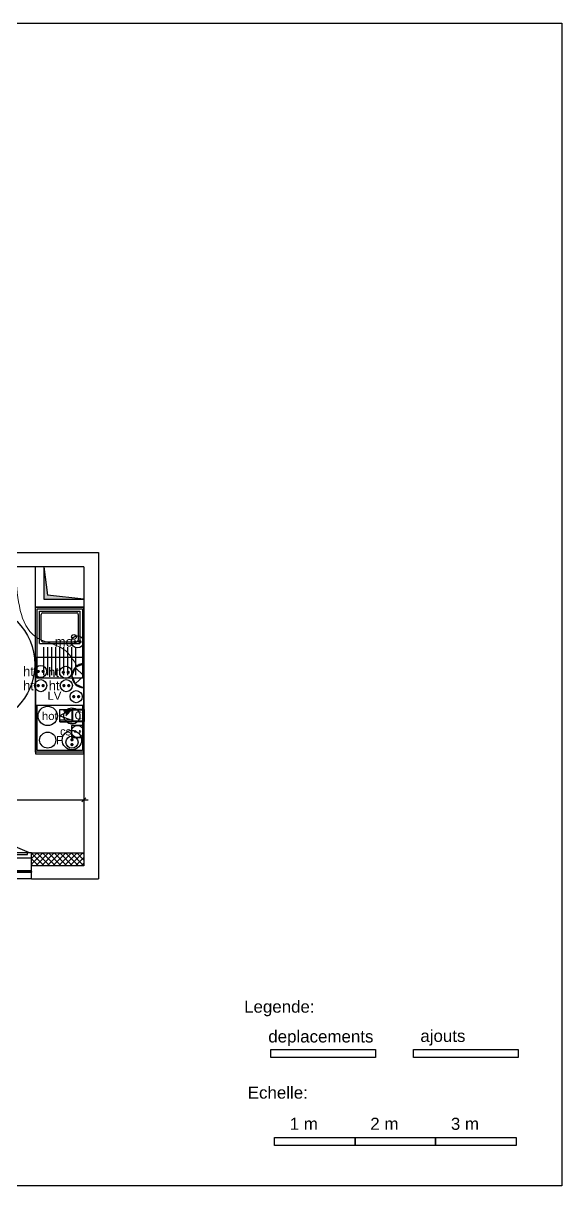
# Model space of a CAD drawing. Header units: centimetres. Extents: x -1838 to 162, y -111 to 1332.
# Drawn here: x -506 to 162, y -111 to 1332 of the extents above; entities that cross this region are included whole.
import ezdxf

# ---------------------------------------------------------------- set-up
doc = ezdxf.new("R2010")
doc.units = ezdxf.units.CM
doc.set_wipeout_variables(frame=1)
for name, color, linetype, lineweight in [('COTATIONS_COTATIONS_MOD', 7, 'Continuous', 35), ('ELECTRICITE_APP_MOD', 102, 'Continuous', 25), ('ELECTRICITE_LIAISONS_MOD', 102, 'Continuous', 25), ('ELECTRICITE_PRISECUISSON_MOD', 102, 'Continuous', 25), ('ELECTRICITE_PRISEFOUR_MOD', 102, 'Continuous', 25), ('ELECTRICITE_PRISEFRIGO_MOD', 102, 'Continuous', 25), ('ELECTRICITE_PRISEHOTTE_MOD', 102, 'Continuous', 25), ('ELECTRICITE_PRISEMO_MOD', 102, 'Continuous', 25), ('ELECTRICITE_PRISES16AHT_MOD', 102, 'Continuous', 25), ('FDPLAN_FDPLAN_FIX', 8, 'Continuous', 25), ('PLOMBERIE_KITCHENETTE_MOD', 114, 'Continuous', 30), ('PLOMBERIE_LV_MOD', 114, 'Continuous', 30)]:
    doc.layers.add(name, color=color, linetype=linetype, lineweight=lineweight)
doc.styles.add('Arial', font='arial.ttf', dxfattribs={"height": 10})
doc.styles.add('Arial_2', font='arial.ttf', dxfattribs={"height": 25})
doc.styles.add('MtXpl_Verdana', font='verdana.ttf')
doc.styles.add('prlm-elec-cfo', font='comic.ttf', dxfattribs={"height": 0.12})
doc.styles.add('Trebuchet MS', font='trebuc.ttf', dxfattribs={"height": 10})
doc.dimstyles.new('Cotes_linéaires_6', dxfattribs={"dimscale": 30.48, "dimtxt": 0.103095, "dimasz": 0.164042, "dimexe": 0.164042, "dimexo": 0.0625, "dimgap": 0.016404, "dimtad": 1, "dimdec": 0, "dimlfac": 100, "dimzin": 0, "dimdsep": 46, "dimtxsty": 'Trebuchet MS', "dimblk1": 'OBLIQUE', "dimblk2": 'OBLIQUE', "dimsah": 1, "dimcen": 0.09, "dimdle": 0.164042, "dimazin": 0, "dimtfac": 1, "dimtdec": 4, "dimtix": 1, "dimtmove": 0, "dimatfit": 3, "dimfxl": 1, "dimtvp": 1, "dimtolj": 1, "dimtzin": 0, "dimarcsym": 0})

# ---------------------------------------------------------------- blocks, each defined once
blk = doc.blocks.new('PMR Giration - PMR Giration-978195-A_B-Niveau 1 - 1_50')
at = {"layer": 'FDPLAN_FDPLAN_FIX'}
blk.add_circle((0, 0), 0.75, dxfattribs=at)
blk = doc.blocks.new('Fenêtre simple-all vitrée_BSO - Fenêtre simple-all vitrée_BSO-2719337-A_B-Niveau 1 - 1_50')
for p, q in [((-0.5, 0.07), (-0.5, 0.08)), ((0.5, 0.08), (-0.5, 0.08)), ((0.5, 0.07), (-0.5, 0.07)), ((0.5, 0.06), (-0.5, 0.06)), ((0.5, 0.07), (0.5, 0.08)), ((0.5, -0.1), (-0.5, -0.1)), ((0.45, -0.14), (-0.45, -0.14)), ((-0.45, -0.14), (-0.45, -0.16)), ((0.45, -0.16), (0.45, -0.14)), ((-0.5, -0.16), (0.5, -0.16)), ((-0.475, -0.16), (0.394, -0.533)), ((-0.45, -0.16), (0.45, -0.16))]:
    blk.add_line(p, q)
blk.add_arc((-0.696, -0.101), 1.173, 338.3947, 357.0998)
blk = doc.blocks.new('KITCHENETTE 180 - KITCHENETTE 180-2135708-A_B-Niveau 1 - 1_50')
at = {"layer": 'PLOMBERIE_KITCHENETTE_MOD'}
for p, q in [((0, 0), (0, 0.6)), ((0, 0.6), (1.8, 0.6)), ((0.02, 0.02), (0.02, 0.58)), ((0.02, 0.58), (0.58, 0.58)), ((0.58, 0.02), (0.58, 0.58)), ((0.92, 0.02), (0.92, 0.58)), ((0.92, 0.58), (1.78, 0.58)), ((1.78, 0.58), (1.78, 0.02)), ((1.8, 0.6), (1.8, 0)), ((0.955, 0.5), (1.305, 0.5)), ((0.955, 0.45), (1.305, 0.45)), ((1.35, 0.55), (1.35, 0.05)), ((1.35, 0.55), (1.75, 0.55)), ((1.37, 0.51), (1.37, 0.09)), ((1.39, 0.53), (1.71, 0.53)), ((1.73, 0.51), (1.73, 0.09)), ((1.75, 0.55), (1.75, 0.05)), ((0.955, 0.4), (1.305, 0.4)), ((0.955, 0.35), (1.305, 0.35)), ((0.955, 0.3), (1.305, 0.3)), ((0.955, 0.25), (1.305, 0.25)), ((0.955, 0.2), (1.305, 0.2)), ((0.955, 0.15), (1.305, 0.15)), ((0, 0), (1.8, 0)), ((0.58, 0.02), (0.02, 0.02)), ((1.78, 0.02), (0.92, 0.02)), ((0.955, 0.1), (1.305, 0.1)), ((1.75, 0.05), (1.35, 0.05)), ((1.71, 0.07), (1.39, 0.07))]:
    blk.add_line(p, q, dxfattribs=at)
for centre, radius in [((0.15, 0.45), 0.1), ((0.45, 0.45), 0.12), ((0.15, 0.15), 0.12), ((0.45, 0.15), 0.1), ((1.43, 0.125), 0.03)]:
    blk.add_circle(centre, radius, dxfattribs=at)
for centre, start, end in [((1.39, 0.51), 90, 180), ((1.71, 0.51), 0, 90), ((1.39, 0.09), 180, 270), ((1.71, 0.09), 270, 0)]:
    blk.add_arc(centre, 0.02, start, end, dxfattribs=at)
blk = doc.blocks.new('MODULE CUISINE - MODULE CUISINE-V37-A_B-Niveau 1 - 1_50')
for p, q in [((0, 0.6), (0.6, 0.6)), ((0, 0.6), (0, 0)), ((0.6, 0.6), (0.6, 0)), ((0.6, 0), (0, 0))]:
    blk.add_line(p, q)
at = {"color": 0, "lineweight": 5, "ltscale": 0.01}
blk.add_wipeout([(0.428, 0.034), (0.578, 0.034), (0.578, 0.184), (0.428, 0.184)], dxfattribs=at)
at = {"color": 0, "linetype": 'ByBlock', "lineweight": 5, "ltscale": 0.01, "const_width": 0.02}
for points in [[(0.463, 0.109, 1), (0.483, 0.109, 1)], [(0.523, 0.109, 1), (0.543, 0.109, 1)]]:
    blk.add_lwpolyline(points, format="xyb", close=True, dxfattribs=at)
at = {"color": 0, "linetype": 'ByBlock', "lineweight": -2, "ltscale": 0.01}
blk.add_circle((0.503, 0.109), 0.075, dxfattribs=at)
blk = doc.blocks.new('_Oblique')
at = {"color": 0, "linetype": 'ByBlock', "lineweight": -2}
blk.add_line((-0.5, -0.5), (0.5, 0.5), dxfattribs=at)
blk = doc.blocks.new('*D58')
at = {"layer": 'COTATIONS_COTATIONS_MOD', "color": 0, "lineweight": -2, "transparency": 16777216}
for p, q in [((-1095.6, 368.1), (-425.6, 368.1)), ((-1090.6, 371.2), (-1090.6, 363.1)), ((-430.6, 371.2), (-430.6, 363.1))]:
    blk.add_line(p, q, dxfattribs=at)
at = {"layer": 'Defpoints', "color": 0, "transparency": 16777216}
for p in [(-1090.6, 373.1), (-430.6, 373.1), (-430.6, 368.1)]:
    blk.add_point(p, dxfattribs=at)
at = {"layer": 'COTATIONS_COTATIONS_MOD', "color": 0, "lineweight": -2, "transparency": 16777216, "xscale": 5, "yscale": 5, "zscale": 5, "rotation": 180}
blk.add_blockref('_Oblique', (-1090.6, 368.1), dxfattribs=at)
at = {"layer": 'COTATIONS_COTATIONS_MOD', "color": 0, "lineweight": -2, "transparency": 16777216, "xscale": 5, "yscale": 5, "zscale": 5}
blk.add_blockref('_Oblique', (-430.6, 368.1), dxfattribs=at)
at = {"layer": 'COTATIONS_COTATIONS_MOD', "color": 0, "transparency": 16777216, "insert": (-760.6, 373.7), "char_height": 10, "width": 26.42, "attachment_point": 5, "style": 'Trebuchet MS'}
blk.add_mtext('\\A1;660', dxfattribs=at)
blk = doc.blocks.new('xo.ECAP')
for p, q in [((0, 0.15), (-0.101, 0.111)), ((0.101, 0.111), (0, 0.15)), ((-0.101, 0.111), (-0.15, 0)), ((-0.15, 0), (0.15, 0)), ((0.15, 0), (0.101, 0.111))]:
    blk.add_line(p, q)
at = {"color": 0, "linetype": 'ByBlock', "lineweight": -2, "ltscale": 0.01}
blk.add_line((-0.15, 0), (0.15, 0), dxfattribs=at)
at = {"color": 0, "ltscale": 0.01}
for p, q in [((-0.101, 0.111), (0, 0)), ((0, 0), (0.101, 0.111))]:
    blk.add_line(p, q, dxfattribs=at)
at = {"color": 0, "linetype": 'ByBlock', "lineweight": -2, "ltscale": 0.01}
blk.add_arc((0, 0), 0.15, 0, 180, dxfattribs=at)
blk = doc.blocks.new('xo.SF32')
at = {"color": 0, "ltscale": 0.01}
for p, q in [((0.075, 0.075), (-0.075, 0.075)), ((-0.075, 0.075), (-0.075, -0.075)), ((0.075, -0.075), (0.075, 0.075)), ((-0.075, -0.075), (0.075, -0.075))]:
    blk.add_line(p, q, dxfattribs=at)
for p, q in [((-0.07, -0.07), (-0.07, 0.07)), ((-0.07, 0.07), (0.07, 0.07)), ((0.07, 0.07), (0.07, -0.07)), ((0.07, -0.07), (-0.07, -0.07))]:
    blk.add_line(p, q)
at = {"color": 0, "style": 'MtXpl_Verdana'}
blk.add_text('C', height=0.1, dxfattribs=at).set_placement((-0.049, -0.05))
blk = doc.blocks.new('xo.PCS')
for p, q in [((0.075, 0.075), (-0.075, 0.075)), ((-0.075, 0.075), (-0.075, -0.075)), ((0.075, -0.075), (0.075, 0.075)), ((-0.075, -0.075), (0.075, -0.075))]:
    blk.add_line(p, q)
at = {"color": 0, "linetype": 'ByBlock', "lineweight": -2, "ltscale": 0.01}
blk.add_circle((0, 0), 0.075, dxfattribs=at)
at = {"color": 0, "linetype": 'ByBlock', "lineweight": 5, "ltscale": 0.01}
for centre, start, end in [((-0.03, 0), 0, 180), ((-0.03, 0), 180, 0), ((0.03, 0), 0, 180), ((0.03, 0), 180, 0)]:
    blk.add_arc(centre, 0.01, start, end, dxfattribs=at)
blk = doc.blocks.new('xo.HOT')
at = {"lineweight": 5, "ltscale": 0.01}
blk.add_hatch(color=0, dxfattribs=at).paths.add_polyline_path([(-0.03, 0.06), (-0.001, 0.037), (0, 0), (0.075, 0.075)])
for p, q in [((-0.075, -0.075), (-0.075, 0.075)), ((-0.075, 0.075), (0.075, 0.075)), ((0.075, 0.075), (0.075, -0.075)), ((0.075, -0.075), (-0.075, -0.075))]:
    blk.add_line(p, q)
at = {"color": 0, "ltscale": 0.01}
for p, q in [((0.01, 0.042), (-0.075, 0)), ((-0.075, 0), (0.075, -0.055)), ((-0.03, 0.06), (0.075, 0.075)), ((0.075, 0.075), (0, 0)), ((0.075, -0.055), (-0.075, -0.055)), ((-0.075, -0.055), (-0.075, -0.075)), ((-0.075, -0.075), (0.075, -0.075))]:
    blk.add_line(p, q, dxfattribs=at)
blk = doc.blocks.new('xo.PCHT')
at = {"color": 0, "linetype": 'ByBlock', "lineweight": 5, "ltscale": 0.01, "const_width": 0.02}
for points in [[(-0.04, 0, 1), (-0.02, 0, 1)], [(0.02, 0, 1), (0.04, 0, 1)]]:
    blk.add_lwpolyline(points, format="xyb", close=True, dxfattribs=at)
at = {"color": 0, "linetype": 'ByBlock', "lineweight": -2, "ltscale": 0.01}
blk.add_circle((0, 0), 0.075, dxfattribs=at)
blk = doc.blocks.new('xo.MO')
at = {"color": 0, "linetype": 'ByBlock', "lineweight": 5, "ltscale": 0.01, "const_width": 0.02}
for points in [[(-0.04, 0, 1), (-0.02, 0, 1)], [(0.02, 0, 1), (0.04, 0, 1)]]:
    blk.add_lwpolyline(points, format="xyb", close=True, dxfattribs=at)
at = {"color": 0, "linetype": 'ByBlock', "lineweight": -2, "ltscale": 0.01}
blk.add_circle((0, 0), 0.075, dxfattribs=at)
blk = doc.blocks.new('AX mob 60 60 multimeuble - AX mob 60 60m FR-1691916-VTE - Niveau 7 - 71 bas')
for p, q in [((0, 600), (0, 0)), ((600, 600), (0, 600)), ((600, 0), (600, 600)), ((0, 0), (600, 0))]:
    blk.add_line(p, q)
at = {"color": 0, "linetype": 'ByBlock', "lineweight": 5, "ltscale": 0.01, "const_width": 20}
for points in [[(104, 149, 1), (124, 149, 1)], [(164, 149, 1), (184, 149, 1)]]:
    blk.add_lwpolyline(points, format="xyb", close=True, dxfattribs=at)
at = {"color": 0, "linetype": 'ByBlock', "lineweight": -2, "ltscale": 0.01}
blk.add_circle((144, 149), 75, dxfattribs=at)

msp = doc.modelspace()

# ---------------------------------------------------------------- hatches: boundary and pattern name
at = {"layer": 'FDPLAN_FDPLAN_FIX'}
h = msp.add_hatch(color=256, dxfattribs=at)
h.dxf.hatch_style = 1
h.paths.add_polyline_path([(-475.8, 622.1), (-480.6, 657.3), (-480.6, 617.3), (-430.6, 617.3)])
h = msp.add_hatch(dxfattribs=at)
h.set_pattern_fill('FP_117', color=256, scale=100, angle=45, style=0, pattern_type=2)
h.set_pattern_definition([(225, (-372.0957, 270.309), (3.535534, -3.535534), []), (315, (-372.0957, 270.309), (3.535534, 3.535534), [])])
h.paths.add_polyline_path([(-478.8, 286.3), (-430.6, 286.3), (-430.6, 302.3), (-495.6, 302.3), (-495.6, 286.3)], flags=0)
h.paths.add_polyline_path([(-595.6, 286.3), (-595.6, 302.3), (-725.6, 302.3), (-725.6, 286.3)], flags=0)
h.paths.add_polyline_path([(-825.6, 286.3), (-825.6, 302.3), (-930.6, 302.3), (-930.6, 286.3)], flags=0)

# ---------------------------------------------------------------- linework, layer by layer
msp.add_lwpolyline([(-1837.8, 1332), (162.2, 1332), (162.2, -110.8), (-1837.8, -110.8)], close=True)
msp.add_lwpolyline([(-1837.8, 1332), (162.2, 1332), (162.2, -110.8), (-1837.8, -110.8)], close=True)
for p, q in [((-635.6, 675.3), (-412.6, 675.3)), ((-412.6, 675.3), (-412.6, 270.3)), ((-430.6, 657.3), (-643.1, 657.3)), ((-490.6, 607.3), (-490.6, 657.3)), ((-480.6, 657.3), (-480.6, 617.3)), ((-480.6, 657.3), (-475.8, 622.1)), ((-430.6, 657.3), (-430.6, 286.3)), ((-430.6, 617.3), (-475.8, 622.1)), ((-430.6, 607.3), (-490.6, 607.3)), ((-480.6, 617.3), (-430.6, 617.3)), ((-495.6, 302.3), (-430.6, 302.3)), ((-495.6, 286.3), (-495.6, 302.3)), ((-495.6, 279.3), (-495.6, 286.3)), ((-430.6, 286.3), (-495.6, 286.3)), ((-495.6, 270.3), (-495.6, 278.3)), ((-495.6, 270.3), (-595.6, 270.3)), ((-495.6, 270.3), (-412.6, 270.3))]:
    msp.add_line(p, q, dxfattribs=at)
for points in [[(-198.9, 48.2), (-198.9, 58.2), (-68.9, 58.2), (-68.9, 48.2)], [(-21.7, 48.2), (-21.7, 58.2), (108.3, 58.2), (108.3, 48.2)], [(-194.3, -60.8), (-194.3, -50.8), (-94.3, -50.8), (-94.3, -60.8)], [(-94.3, -60.8), (-94.3, -50.8), (5.7, -50.8), (5.7, -60.8)], [(5.7, -60.8), (5.7, -50.8), (105.7, -50.8), (105.7, -60.8)]]:
    msp.add_lwpolyline(points, close=True, dxfattribs=at)

# ---------------------------------------------------------------- block references
at = {"layer": 'ELECTRICITE_PRISEFOUR_MOD', "ltscale": 50, "xscale": 100, "yscale": 100, "zscale": 100}
msp.add_blockref('xo.PCS', (-438.6, 453), dxfattribs=at)
at = {"layer": 'ELECTRICITE_PRISEMO_MOD', "ltscale": 50, "xscale": 100, "yscale": 100, "zscale": 100}
msp.add_blockref('xo.MO', (-438.6, 564.3), dxfattribs=at)
at = {"layer": 'FDPLAN_FDPLAN_FIX', "xscale": 100, "yscale": 100, "zscale": 100}
msp.add_blockref('PMR Giration - PMR Giration-978195-A_B-Niveau 1 - 1_50', (-566.6, 536.3), dxfattribs=at)
at = {"layer": 'FDPLAN_FDPLAN_FIX', "xscale": 100, "yscale": 100, "zscale": 100, "rotation": 180}
msp.add_blockref('Fenêtre simple-all vitrée_BSO - Fenêtre simple-all vitrée_BSO-2719337-A_B-Niveau 1 - 1_50', (-545.6, 286.3), dxfattribs=at)
at = {"layer": 'PLOMBERIE_KITCHENETTE_MOD', "xscale": 100.0000000000004, "yscale": 100.0000000000004, "zscale": 100.0000000000004, "rotation": 89.99999999999916}
msp.add_blockref('KITCHENETTE 180 - KITCHENETTE 180-2135708-A_B-Niveau 1 - 1_50', (-430.6, 427.3), dxfattribs=at)

# ---------------------------------------------------------------- texts
at = {"layer": 'ELECTRICITE_PRISEFOUR_MOD', "ltscale": 50, "insert": (-453.3, 453), "char_height": 10, "attachment_point": 5, "line_spacing_factor": 0.8, "style": 'Arial'}
msp.add_mtext('cs', dxfattribs=at)
at = {"layer": 'ELECTRICITE_PRISEFRIGO_MOD', "insert": (-460.8, 447.2), "char_height": 10, "width": 10.161, "attachment_point": 2, "line_spacing_factor": 0.941778, "style": 'Arial_2'}
msp.add_mtext('F', dxfattribs=at)
at = {"layer": 'ELECTRICITE_PRISEHOTTE_MOD', "ltscale": 50, "insert": (-473, 472.1), "char_height": 10, "attachment_point": 5, "line_spacing_factor": 0.8, "style": 'Arial'}
msp.add_mtext('hot', dxfattribs=at)
at = {"layer": 'ELECTRICITE_PRISEMO_MOD', "ltscale": 50, "insert": (-455.6, 564.3), "char_height": 12, "attachment_point": 5, "line_spacing_factor": 0.8, "style": 'prlm-elec-cfo'}
msp.add_mtext('mo', dxfattribs=at)
at = {"layer": 'FDPLAN_FDPLAN_FIX', "lineweight": 13, "char_height": 15, "width": 124.87, "attachment_point": 2, "line_spacing_factor": 0.941778, "style": 'Arial'}
for s, insert in [('Legende:', (-188.2, 119)), ('deplacements', (-136.7, 82)), ('ajouts', (14.7, 82.7)), ('Echelle:', (-190.1, 12.3)), ('1 m', (-157.9, -26.4)), ('2 m', (-57.9, -26.4)), ('3 m', (42.1, -26.4))]:
    msp.add_mtext(s, dxfattribs=dict(at, insert=insert))

# ---------------------------------------------------------------- dimensions: what is measured, and where the dimension line sits
at = {"layer": 'COTATIONS_COTATIONS_MOD'}
dim = msp.add_linear_dim(base=(-430.6, 368.1), p1=(-1090.6, 373.1), p2=(-430.6, 373.1), dimstyle='Cotes_linéaires_6', override={"dimscale": 30.48, "dimlfac": 1, "dimpost": '<>', "dimfxl": 6.6}, dxfattribs=at)
dim.commit()
dim.dimension.update_dxf_attribs({"geometry": '*D58', "text_midpoint": (-760.6, 373.7)})

# ---------------------------------------------------------------- next in the draw order: block references
at = {"layer": 'PLOMBERIE_KITCHENETTE_MOD', "xscale": 100, "yscale": 100, "zscale": 100}
msp.add_blockref('MODULE CUISINE - MODULE CUISINE-V37-A_B-Niveau 1 - 1_50', (-490.6, 485.3), dxfattribs=at)

# ---------------------------------------------------------------- next in the draw order: linework, layer by layer
at = {"layer": 'ELECTRICITE_LIAISONS_MOD', "lineweight": 13, "ltscale": 50}
msp.add_open_spline([(-515.1, 642.4), (-512.1, 611.4), (-507.8, 566.9), (-454.8, 560.2), (-444, 542.1), (-439.3, 534.3)], degree=3, knots=[0, 0, 0, 0, 79.035382, 113.522079, 139.778822, 139.778822, 139.778822, 139.778822], dxfattribs=at)

# ---------------------------------------------------------------- next in the draw order: block references
at = {"layer": 'ELECTRICITE_APP_MOD', "ltscale": 50, "xscale": 100, "yscale": 100, "zscale": 100, "rotation": 90}
msp.add_blockref('xo.ECAP', (-430.6, 522.1), dxfattribs=at)
at = {"layer": 'ELECTRICITE_PRISECUISSON_MOD', "ltscale": 50, "xscale": 100, "yscale": 100, "zscale": 100}
msp.add_blockref('xo.SF32', (-437.6, 472.9), dxfattribs=at)
at = {"layer": 'ELECTRICITE_PRISEFRIGO_MOD', "xscale": 0.1, "yscale": 0.1, "zscale": 0.1, "rotation": 90}
msp.add_blockref('AX mob 60 60 multimeuble - AX mob 60 60m FR-1691916-VTE - Niveau 7 - 71 bas', (-430.6, 425.3), dxfattribs=at)
at = {"layer": 'ELECTRICITE_PRISEHOTTE_MOD', "ltscale": 50, "xscale": 100, "yscale": 100, "zscale": 100}
msp.add_blockref('xo.HOT', (-453.2, 472.6), dxfattribs=at)
at = {"layer": 'ELECTRICITE_PRISES16AHT_MOD', "xscale": 100, "yscale": 100, "zscale": 100}
for p in [(-484.3, 527.5), (-453.2, 526.4), (-484.3, 509.9), (-452.5, 509.9)]:
    msp.add_blockref('xo.PCHT', p, dxfattribs=at)

# ---------------------------------------------------------------- next in the draw order: texts
at = {"layer": 'ELECTRICITE_PRISES16AHT_MOD', "char_height": 12, "attachment_point": 5, "line_spacing_factor": 0.8, "style": 'prlm-elec-cfo'}
for insert in [(-499.4, 527.5), (-468.3, 526.4), (-499.4, 509.9), (-467.6, 509.9)]:
    msp.add_mtext('ht', dxfattribs=dict(at, insert=insert))
at = {"layer": 'PLOMBERIE_LV_MOD', "insert": (-475.8, 502.3), "char_height": 10, "width": 20.445, "attachment_point": 1, "line_spacing_factor": 0.941778, "style": 'Arial'}
msp.add_mtext('LV', dxfattribs=at)

doc.saveas('drawing.dxf')
